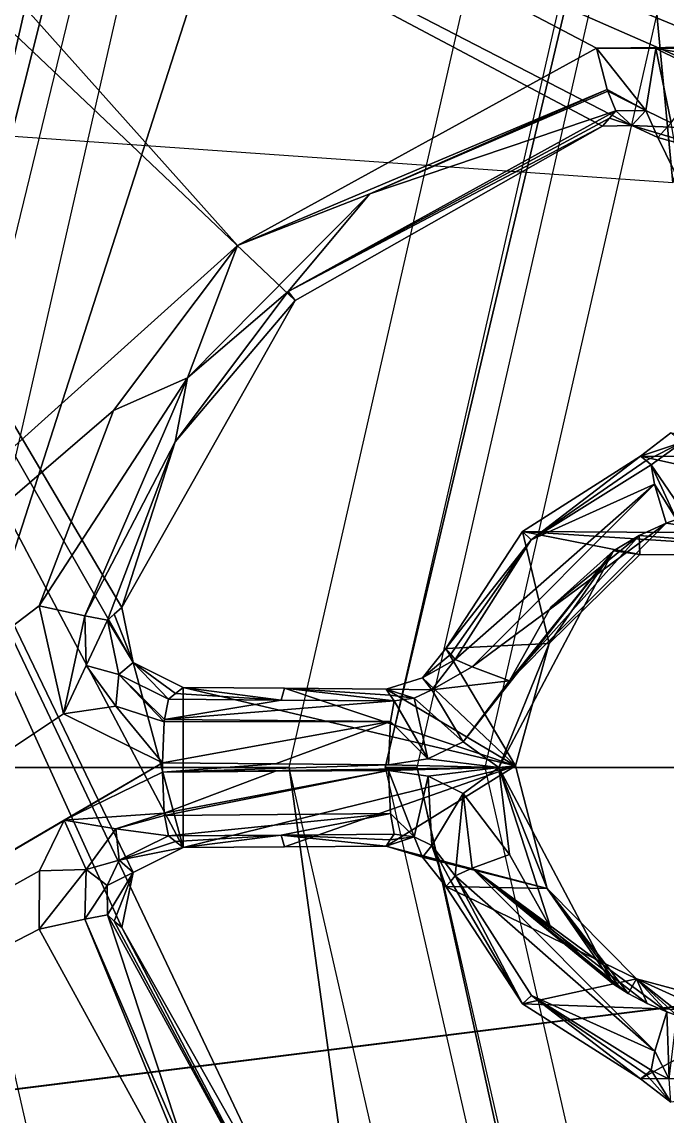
# Model space of a CAD drawing. Header units: millimetres. Extents: x -228 to 228, y -204 to 237.
# Drawn here: x -136.49 to -126.42, y -5.44 to 11.63 of the extents above; entities that cross this region are included whole.
import ezdxf

# ---------------------------------------------------------------- set-up
doc = ezdxf.new("R2010")
doc.units = ezdxf.units.MM
doc.header["$LTSCALE"] = 127.314815
for name, color, linetype in [('1230', 7, 'CONTINUOUS'), ('1397', 7, 'CONTINUOUS'), ('15', 7, 'CONTINUOUS'), ('1781', 7, 'CONTINUOUS'), ('1783', 7, 'CONTINUOUS'), ('1784', 7, 'CONTINUOUS'), ('1785', 7, 'CONTINUOUS'), ('1786', 7, 'CONTINUOUS'), ('1787', 7, 'CONTINUOUS'), ('1788', 7, 'CONTINUOUS'), ('1789', 7, 'CONTINUOUS'), ('1790', 7, 'CONTINUOUS'), ('1791', 7, 'CONTINUOUS'), ('1792', 7, 'CONTINUOUS'), ('1793', 7, 'CONTINUOUS'), ('1794', 7, 'CONTINUOUS'), ('1795', 7, 'CONTINUOUS'), ('18', 7, 'CONTINUOUS'), ('2162', 7, 'CONTINUOUS'), ('331', 7, 'CONTINUOUS'), ('360', 7, 'CONTINUOUS'), ('378', 7, 'CONTINUOUS'), ('383', 7, 'CONTINUOUS'), ('384', 7, 'CONTINUOUS'), ('386', 7, 'CONTINUOUS'), ('387', 7, 'CONTINUOUS'), ('388', 7, 'CONTINUOUS'), ('393', 7, 'CONTINUOUS'), ('394', 7, 'CONTINUOUS'), ('395', 7, 'CONTINUOUS'), ('438', 7, 'CONTINUOUS'), ('439', 7, 'CONTINUOUS'), ('447', 7, 'CONTINUOUS'), ('448', 7, 'CONTINUOUS'), ('45', 7, 'CONTINUOUS'), ('450', 7, 'CONTINUOUS'), ('451', 7, 'CONTINUOUS'), ('452', 7, 'CONTINUOUS'), ('468', 7, 'CONTINUOUS'), ('469', 7, 'CONTINUOUS'), ('470', 7, 'CONTINUOUS'), ('471', 7, 'CONTINUOUS'), ('472', 7, 'CONTINUOUS'), ('474', 7, 'CONTINUOUS'), ('475', 7, 'CONTINUOUS'), ('476', 7, 'CONTINUOUS'), ('477', 7, 'CONTINUOUS'), ('478', 7, 'CONTINUOUS'), ('479', 7, 'CONTINUOUS'), ('481', 7, 'CONTINUOUS'), ('482', 7, 'CONTINUOUS')]:
    doc.layers.add(name, color=color, linetype=linetype)

msp = doc.modelspace()

# ---------------------------------------------------------------- linework, layer by layer
at = {"layer": '1230', "color": 5, "linetype": 'Continuous'}
for points in [[(-159.452, -12.478, 1025.142), (-146.627, 19.996, 1026.722), (-120.549, 69.599, 1026.788), (-159.452, -12.478, 1025.142)], [(-159.452, -12.478, 1025.142), (-120.549, 69.599, 1026.788), (-158.696, -12.728, 1024.603), (-159.452, -12.478, 1025.142)], [(-120.549, 69.599, 1026.788), (-119.461, 68.971, 1026.509), (-158.696, -12.728, 1024.603), (-120.549, 69.599, 1026.788)], [(-119.461, 68.971, 1026.509), (-144.801, 19.216, 1025.732), (-158.696, -12.728, 1024.603), (-119.461, 68.971, 1026.509)]]:
    msp.add_3dface(points, dxfattribs=at)
at = {"layer": '1397', "color": 5, "linetype": 'Continuous'}
for points in [[(-168.078, -8.29, 1027.757), (-160.292, 12.33, 1028.608), (-129.505, 74.77, 1029.13), (-168.078, -8.29, 1027.757)], [(-168.078, -8.29, 1027.757), (-129.505, 74.77, 1029.13), (-167.777, -8.367, 1027.135), (-168.078, -8.29, 1027.757)], [(-129.505, 74.77, 1029.13), (-128.922, 74.433, 1028.874), (-167.777, -8.367, 1027.135), (-129.505, 74.77, 1029.13)], [(-128.922, 74.433, 1028.874), (-159.38, 11.995, 1027.713), (-167.777, -8.367, 1027.135), (-128.922, 74.433, 1028.874)]]:
    msp.add_3dface(points, dxfattribs=at)
at = {"layer": '15', "color": 5, "linetype": 'Continuous'}
for points in [[(-170.748, -9.285, 1031.221), (-96.5, 0, 1037.893), (-153.046, 34.485, 1032.773), (-170.748, -9.285, 1031.221)], [(-96.5, 0, 1037.893), (-93.212, 24.976, 1037.893), (-153.046, 34.485, 1032.773), (-96.5, 0, 1037.893)], [(-170.748, -9.285, 1031.221), (-93.212, -24.976, 1037.893), (-96.5, 0, 1037.893), (-170.748, -9.285, 1031.221)]]:
    msp.add_3dface(points, dxfattribs=at)
at = {"layer": '1781', "color": 2, "linetype": 'Continuous'}
for points in [[(-106.877, 92.524, 5), (-126.333, 9.123, 5), (-130.602, 54.097, 5), (-106.877, 92.524, 5)], [(-126.333, 9.123, 5), (-140.998, 10.149, 5), (-130.602, 54.097, 5), (-126.333, 9.123, 5)]]:
    msp.add_3dface(points, dxfattribs=at)
at = {"layer": '1783', "color": 2, "linetype": 'Continuous'}
for points in [[(-129.271, 0, 22), (-117.271, 0, 22), (-116.469, 56.089, 22), (-129.271, 0, 22)], [(-117.271, 0, 22), (-129.271, 0, 22), (-116.469, -56.089, 22), (-117.271, 0, 22)]]:
    msp.add_3dface(points, dxfattribs=at)
at = {"layer": '1784', "color": 2, "linetype": 'Continuous'}
for points in [[(-124.069, 59.746, 10), (-137.705, 0, 10), (-119.22, 57.411, 10), (-124.069, 59.746, 10)], [(-119.22, 57.411, 10), (-137.705, 0, 10), (-132.323, 0, 10), (-119.22, 57.411, 10)], [(-137.705, 0, 10), (-124.069, -59.746, 10), (-132.323, 0, 10), (-137.705, 0, 10)], [(-132.323, 0, 10), (-124.069, -59.746, 10), (-119.22, -57.411, 10), (-132.323, 0, 10)]]:
    msp.add_3dface(points, dxfattribs=at)
at = {"layer": '1785', "color": 2, "linetype": 'Continuous'}
for points in [[(-149.517, 0, 26), (-129.289, 62.262, 26), (-134.711, 64.871, 26), (-149.517, 0, 26)], [(-143.5, 0, 26), (-129.289, 62.262, 26), (-149.517, 0, 26), (-143.5, 0, 26)], [(-143.5, 0, 26), (-149.517, 0, 26), (-134.711, -64.871, 26), (-143.5, 0, 26)], [(-129.289, -62.262, 26), (-143.5, 0, 26), (-134.711, -64.871, 26), (-129.289, -62.262, 26)]]:
    msp.add_3dface(points, dxfattribs=at)
at = {"layer": '1786', "color": 2, "linetype": 'Continuous'}
msp.add_3dface([(-147.855, 0, 18.855), (-138.889, 66.886, 25.156), (-133.212, 64.152, 18.855), (-147.855, 0, 18.855)], dxfattribs=at)
at = {"layer": '1787', "color": 2, "linetype": 'Continuous'}
for points in [[(-138.889, -66.886, 25.156), (-154.156, 0, 25.156), (-133.212, -64.152, 18.855), (-138.889, -66.886, 25.156)], [(-154.156, 0, 25.156), (-147.855, 0, 18.855), (-133.212, -64.152, 18.855), (-154.156, 0, 25.156)]]:
    msp.add_3dface(points, dxfattribs=at)
at = {"layer": '1788', "color": 2, "linetype": 'Continuous'}
for points in [[(-147.478, 0, 14.121), (-147.709, 0, 18.527), (-133.081, 64.089, 18.527), (-147.478, 0, 14.121)], [(-147.478, 0, 14.121), (-133.081, 64.089, 18.527), (-132.873, 63.988, 14.121), (-147.478, 0, 14.121)]]:
    msp.add_3dface(points, dxfattribs=at)
at = {"layer": '1789', "color": 2, "linetype": 'Continuous'}
for points in [[(-147.709, 0, 18.527), (-147.478, 0, 14.121), (-132.873, -63.988, 14.121), (-147.709, 0, 18.527)], [(-133.081, -64.089, 18.527), (-147.709, 0, 18.527), (-132.873, -63.988, 14.121), (-133.081, -64.089, 18.527)]]:
    msp.add_3dface(points, dxfattribs=at)
at = {"layer": '1790', "color": 2, "linetype": 'Continuous'}
for points in [[(-143.5, 0, 26), (-129.289, -62.262, 26), (-141.304, 0, 23.804), (-143.5, 0, 26)], [(-129.289, -62.262, 26), (-127.311, -61.31, 23.804), (-141.304, 0, 23.804), (-129.289, -62.262, 26)]]:
    msp.add_3dface(points, dxfattribs=at)
at = {"layer": '1791', "color": 2, "linetype": 'Continuous'}
for points in [[(-129.289, 62.262, 26), (-143.5, 0, 26), (-127.311, 61.31, 23.804), (-129.289, 62.262, 26)], [(-143.5, 0, 26), (-141.304, 0, 23.804), (-127.311, 61.31, 23.804), (-143.5, 0, 26)]]:
    msp.add_3dface(points, dxfattribs=at)
at = {"layer": '1792', "color": 2, "linetype": 'Continuous'}
for points in [[(-127.037, 61.178, 18), (-141, 0, 18), (-125.374, 60.377, 11.112), (-127.037, 61.178, 18)], [(-141, 0, 18), (-139.154, 0, 11.112), (-125.374, 60.377, 11.112), (-141, 0, 18)]]:
    msp.add_3dface(points, dxfattribs=at)
at = {"layer": '1793', "color": 2, "linetype": 'Continuous'}
for points in [[(-141, 0, 18), (-127.037, -61.178, 18), (-139.154, 0, 11.112), (-141, 0, 18)], [(-139.154, 0, 11.112), (-127.037, -61.178, 18), (-125.374, -60.377, 11.112), (-139.154, 0, 11.112)]]:
    msp.add_3dface(points, dxfattribs=at)
at = {"layer": '1794', "color": 2, "linetype": 'Continuous'}
for points in [[(-117.87, 56.763, 11.421), (-130.826, 0, 11.421), (-117.42, 56.547, 20.945), (-117.87, 56.763, 11.421)], [(-130.826, 0, 11.421), (-130.326, 0, 20.945), (-117.42, 56.547, 20.945), (-130.826, 0, 11.421)]]:
    msp.add_3dface(points, dxfattribs=at)
at = {"layer": '1795', "color": 2, "linetype": 'Continuous'}
for points in [[(-130.826, 0, 11.421), (-117.87, -56.763, 11.421), (-130.326, 0, 20.945), (-130.826, 0, 11.421)], [(-130.326, 0, 20.945), (-117.87, -56.763, 11.421), (-117.42, -56.547, 20.945), (-130.326, 0, 20.945)]]:
    msp.add_3dface(points, dxfattribs=at)
at = {"layer": '18', "color": 5, "linetype": 'Continuous'}
for points in [[(-96.5, 0, 1035.889), (-170.52, -9.273, 1029.234), (-152.865, 34.39, 1030.783), (-96.5, 0, 1035.889)], [(-93.212, 24.976, 1035.889), (-96.5, 0, 1035.889), (-152.865, 34.39, 1030.783), (-93.212, 24.976, 1035.889)], [(-96.5, 0, 1035.889), (-93.212, -24.976, 1035.889), (-170.52, -9.273, 1029.234), (-96.5, 0, 1035.889)]]:
    msp.add_3dface(points, dxfattribs=at)
at = {"layer": '2162', "color": 5, "linetype": 'Continuous'}
for points in [[(-139.154, 0, 11.112), (-124.069, 59.746, 10), (-125.374, 60.377, 11.112), (-139.154, 0, 11.112)], [(-124.069, 59.746, 10), (-139.154, 0, 11.112), (-138.619, 0, 10.31), (-124.069, 59.746, 10)]]:
    msp.add_3dface(points, dxfattribs=at)
at = {"layer": '331', "color": 5, "linetype": 'Continuous'}
for points in [[(-159.38, 11.995, 1027.713), (-126.476, 73.021, 1028.903), (-167.169, -8.569, 1026.864), (-159.38, 11.995, 1027.713)], [(-167.169, -8.569, 1026.864), (-126.476, 73.021, 1028.903), (-163.823, -10.296, 1026.662), (-167.169, -8.569, 1026.864)], [(-126.476, 73.021, 1028.903), (-124.565, 71.918, 1028.934), (-163.823, -10.296, 1026.662), (-126.476, 73.021, 1028.903)], [(-163.823, -10.296, 1026.662), (-124.565, 71.918, 1028.934), (-161.642, -11.401, 1026.38), (-163.823, -10.296, 1026.662)], [(-124.565, 71.918, 1028.934), (-122.24, 70.575, 1028.707), (-161.642, -11.401, 1026.38), (-124.565, 71.918, 1028.934)], [(-161.642, -11.401, 1026.38), (-122.24, 70.575, 1028.707), (-160.305, -12.063, 1025.877), (-161.642, -11.401, 1026.38)], [(-122.24, 70.575, 1028.707), (-121.292, 70.028, 1027.748), (-160.305, -12.063, 1025.877), (-122.24, 70.575, 1028.707)], [(-160.305, -12.063, 1025.877), (-121.292, 70.028, 1027.748), (-146.627, 19.996, 1026.722), (-160.305, -12.063, 1025.877)]]:
    msp.add_3dface(points, dxfattribs=at)
at = {"layer": '360', "color": 5, "linetype": 'Continuous'}
for points in [[(-147.435, 18.692, 1030.461), (-159.266, -12.211, 1028.73), (-120.796, 69.742, 1031.257), (-147.435, 18.692, 1030.461)], [(-120.796, 69.742, 1031.257), (-159.266, -12.211, 1028.73), (-120.194, 69.394, 1030.83), (-120.796, 69.742, 1031.257)], [(-159.266, -12.211, 1028.73), (-158.102, -12.583, 1028.011), (-120.194, 69.394, 1030.83), (-159.266, -12.211, 1028.73)], [(-120.194, 69.394, 1030.83), (-158.102, -12.583, 1028.011), (-144.763, 20.147, 1029.44), (-120.194, 69.394, 1030.83)]]:
    msp.add_3dface(points, dxfattribs=at)
at = {"layer": '378', "color": 5, "linetype": 'Continuous'}
for points in [[(-143.28, 19.492, 1028.89), (-122.688, 11.269, 1030.814), (-97.559, 26.141, 1032.484), (-143.28, 19.492, 1028.89)], [(-156.732, -13.077, 1027.604), (-133.127, 8.141, 1029.938), (-143.28, 19.492, 1028.89), (-156.732, -13.077, 1027.604)], [(-133.127, 8.141, 1029.938), (-127.524, 11.223, 1030.409), (-143.28, 19.492, 1028.89), (-133.127, 8.141, 1029.938)], [(-127.524, 11.223, 1030.409), (-122.688, 11.269, 1030.814), (-143.28, 19.492, 1028.89), (-127.524, 11.223, 1030.409)], [(-127.524, 11.223, 1030.409), (-126.601, 11.217, 1030.487), (-122.688, 11.269, 1030.814), (-127.524, 11.223, 1030.409)], [(-122.688, 11.269, 1030.814), (-126.601, 11.217, 1030.487), (-124.351, 10.852, 1030.68), (-122.688, 11.269, 1030.814)], [(-126.601, 11.217, 1030.487), (-125.812, 10.826, 1030.557), (-124.351, 10.852, 1030.68), (-126.601, 11.217, 1030.487)], [(-135.065, 5.569, 1029.776), (-133.127, 8.141, 1029.938), (-156.732, -13.077, 1027.604), (-135.065, 5.569, 1029.776)], [(-136.223, 2.52, 1029.678), (-135.065, 5.569, 1029.776), (-156.732, -13.077, 1027.604), (-136.223, 2.52, 1029.678)], [(-129.053, 0, 1030.319), (-127.262, 3.379, 1030.469), (-129.609, 0.402, 1030.271), (-129.053, 0, 1030.319)], [(-129.609, 0.402, 1030.271), (-127.262, 3.379, 1030.469), (-128.882, 1.354, 1030.333), (-129.609, 0.402, 1030.271)], [(-128.882, 1.354, 1030.333), (-127.262, 3.379, 1030.469), (-128.24, 2.501, 1030.387), (-128.882, 1.354, 1030.333)], [(-135.846, 0.836, 1029.715), (-136.223, 2.52, 1029.678), (-156.732, -13.077, 1027.604), (-135.846, 0.836, 1029.715)], [(-134.298, 0.071, 1029.855), (-135.846, 0.836, 1029.715), (-156.732, -13.077, 1027.604), (-134.298, 0.071, 1029.855)], [(-130.157, 0.134, 1030.223), (-129.053, 0, 1030.319), (-129.609, 0.402, 1030.271), (-130.157, 0.134, 1030.223)], [(-135.833, -0.819, 1029.716), (-134.298, 0.071, 1029.855), (-156.732, -13.077, 1027.604), (-135.833, -0.819, 1029.716)], [(-134.298, -0.071, 1029.855), (-134.298, 0.071, 1029.855), (-135.833, -0.819, 1029.716), (-134.298, -0.071, 1029.855)], [(-132.534, 0.057, 1030.013), (-134.298, 0.071, 1029.855), (-134.298, -0.071, 1029.855), (-132.534, 0.057, 1030.013)], [(-130.77, 0.044, 1030.169), (-132.534, 0.057, 1030.013), (-134.298, -0.071, 1029.855), (-130.77, 0.044, 1030.169)], [(-129.053, 0, 1030.319), (-130.77, 0.044, 1030.169), (-134.298, -0.071, 1029.855), (-129.053, 0, 1030.319)], [(-130.77, 0.044, 1030.169), (-129.053, 0, 1030.319), (-130.157, 0.134, 1030.223), (-130.77, 0.044, 1030.169)], [(-134.298, -0.071, 1029.855), (-132.534, -0.057, 1030.013), (-129.053, 0, 1030.319), (-134.298, -0.071, 1029.855)], [(-130.77, -0.044, 1030.169), (-129.053, 0, 1030.319), (-132.534, -0.057, 1030.013), (-130.77, -0.044, 1030.169)], [(-130.155, -0.135, 1030.223), (-129.053, 0, 1030.319), (-130.77, -0.044, 1030.169), (-130.155, -0.135, 1030.223)], [(-129.606, -0.404, 1030.271), (-129.053, 0, 1030.319), (-130.155, -0.135, 1030.223), (-129.606, -0.404, 1030.271)], [(-128.882, -1.354, 1030.333), (-129.053, 0, 1030.319), (-129.606, -0.404, 1030.271), (-128.882, -1.354, 1030.333)], [(-127.262, -3.379, 1030.469), (-129.053, 0, 1030.319), (-128.237, -2.505, 1030.387), (-127.262, -3.379, 1030.469)], [(-128.237, -2.505, 1030.387), (-129.053, 0, 1030.319), (-128.882, -1.354, 1030.333), (-128.237, -2.505, 1030.387)], [(-136.218, -1.611, 1029.68), (-135.833, -0.819, 1029.716), (-156.732, -13.077, 1027.604), (-136.218, -1.611, 1029.68)], [(-136.223, -2.52, 1029.678), (-136.218, -1.611, 1029.68), (-156.732, -13.077, 1027.604), (-136.223, -2.52, 1029.678)], [(-133.154, -8.114, 1029.936), (-136.223, -2.52, 1029.678), (-156.732, -13.077, 1027.604), (-133.154, -8.114, 1029.936)]]:
    msp.add_3dface(points, dxfattribs=at)
at = {"layer": '383', "color": 5, "linetype": 'Continuous'}
for points in [[(-126.903, -3.295, 1027.489), (-127.034, -3.523, 1030.489), (-126.737, -3.681, 1030.513), (-126.903, -3.295, 1027.489)], [(-126.121, -3.917, 1030.565), (-125.184, -4.077, 1030.644), (-126.903, -3.295, 1027.489), (-126.121, -3.917, 1030.565)], [(-126.121, -3.917, 1030.565), (-126.903, -3.295, 1027.489), (-126.274, -3.869, 1030.552), (-126.121, -3.917, 1030.565)], [(-126.903, -3.295, 1027.489), (-125.184, -4.077, 1030.644), (-124.953, -3.819, 1027.653), (-126.903, -3.295, 1027.489)], [(-126.274, -3.869, 1030.552), (-126.903, -3.295, 1027.489), (-126.428, -3.813, 1030.539), (-126.274, -3.869, 1030.552)], [(-126.428, -3.813, 1030.539), (-126.903, -3.295, 1027.489), (-126.737, -3.681, 1030.513), (-126.428, -3.813, 1030.539)]]:
    msp.add_3dface(points, dxfattribs=at)
at = {"layer": '384', "color": 5, "linetype": 'Continuous'}
for points in [[(-126.862, 3.618, 1030.503), (-123.083, 3.32, 1027.81), (-126.437, 3.81, 1030.538), (-126.862, 3.618, 1030.503)], [(-126.437, 3.81, 1030.538), (-123.083, 3.32, 1027.81), (-126.278, 3.867, 1030.552), (-126.437, 3.81, 1030.538)], [(-127.262, 3.379, 1030.469), (-126.852, 3.325, 1027.494), (-126.862, 3.618, 1030.503), (-127.262, 3.379, 1030.469)], [(-126.852, 3.325, 1027.494), (-123.083, 3.32, 1027.81), (-126.862, 3.618, 1030.503), (-126.852, 3.325, 1027.494)], [(-129.053, 0, 1030.319), (-128.265, 1.936, 1027.375), (-127.262, 3.379, 1030.469), (-129.053, 0, 1030.319)], [(-128.265, 1.936, 1027.375), (-126.852, 3.325, 1027.494), (-127.262, 3.379, 1030.469), (-128.265, 1.936, 1027.375)], [(-128.791, 0.029, 1027.331), (-128.265, 1.936, 1027.375), (-129.053, 0, 1030.319), (-128.791, 0.029, 1027.331)], [(-128.294, -1.885, 1027.372), (-128.791, 0.029, 1027.331), (-129.053, 0, 1030.319), (-128.294, -1.885, 1027.372)], [(-127.262, -3.379, 1030.469), (-128.294, -1.885, 1027.372), (-129.053, 0, 1030.319), (-127.262, -3.379, 1030.469)], [(-126.903, -3.295, 1027.489), (-128.294, -1.885, 1027.372), (-127.034, -3.523, 1030.489), (-126.903, -3.295, 1027.489)], [(-127.034, -3.523, 1030.489), (-128.294, -1.885, 1027.372), (-127.149, -3.453, 1030.479), (-127.034, -3.523, 1030.489)], [(-127.149, -3.453, 1030.479), (-128.294, -1.885, 1027.372), (-127.262, -3.379, 1030.469), (-127.149, -3.453, 1030.479)]]:
    msp.add_3dface(points, dxfattribs=at)
at = {"layer": '386', "color": 5, "linetype": 'Continuous'}
for points in [[(-129.802, -1.77, 1028.367), (-128.681, -3.684, 1027.335), (-129.734, -1.687, 1029.424), (-129.802, -1.77, 1028.367)], [(-129.734, -1.687, 1029.424), (-128.681, -3.684, 1027.335), (-128.542, -3.555, 1029.505), (-129.734, -1.687, 1029.424)], [(-129.875, -1.858, 1027.235), (-128.681, -3.684, 1027.335), (-129.802, -1.77, 1028.367), (-129.875, -1.858, 1027.235)], [(-128.681, -3.684, 1027.335), (-126.838, -4.858, 1027.491), (-128.542, -3.555, 1029.505), (-128.681, -3.684, 1027.335)], [(-126.838, -4.858, 1027.491), (-126.752, -4.787, 1028.6), (-128.542, -3.555, 1029.505), (-126.838, -4.858, 1027.491)], [(-126.752, -4.787, 1028.6), (-126.671, -4.72, 1029.631), (-128.542, -3.555, 1029.505), (-126.752, -4.787, 1028.6)]]:
    msp.add_3dface(points, dxfattribs=at)
at = {"layer": '387', "color": 5, "linetype": 'Continuous'}
for points in [[(-134.208, -1.067, 1028.946), (-134.098, -1.155, 1027.943), (-132.445, -1.053, 1029.104), (-134.208, -1.067, 1028.946)], [(-133.979, -1.249, 1026.871), (-132.445, -1.053, 1029.104), (-134.098, -1.155, 1027.943), (-133.979, -1.249, 1026.871)], [(-133.979, -1.249, 1026.871), (-132.395, -1.236, 1027.013), (-132.445, -1.053, 1029.104), (-133.979, -1.249, 1026.871)], [(-130.745, -1.129, 1028.241), (-130.682, -1.04, 1029.26), (-132.445, -1.053, 1029.104), (-130.745, -1.129, 1028.241)], [(-132.395, -1.236, 1027.013), (-130.811, -1.224, 1027.154), (-132.445, -1.053, 1029.104), (-132.395, -1.236, 1027.013)], [(-130.811, -1.224, 1027.154), (-130.745, -1.129, 1028.241), (-132.445, -1.053, 1029.104), (-130.811, -1.224, 1027.154)]]:
    msp.add_3dface(points, dxfattribs=at)
at = {"layer": '388', "color": 5, "linetype": 'Continuous'}
for points in [[(-135.052, -2.394, 1027.808), (-135.16, -2.299, 1028.77), (-132.362, -7.402, 1029.027), (-135.052, -2.394, 1027.808)], [(-134.935, -2.495, 1026.783), (-135.052, -2.394, 1027.808), (-132.362, -7.402, 1029.027), (-134.935, -2.495, 1026.783)], [(-132.228, -7.286, 1027.011), (-134.935, -2.495, 1026.783), (-132.362, -7.402, 1029.027), (-132.228, -7.286, 1027.011)]]:
    msp.add_3dface(points, dxfattribs=at)
at = {"layer": '393', "color": 5, "linetype": 'Continuous'}
for points in [[(-127.326, 10.13, 1028.497), (-127.227, 10.242, 1029.499), (-132.337, 7.427, 1029.029), (-127.326, 10.13, 1028.497)], [(-127.433, 10.007, 1027.414), (-127.326, 10.13, 1028.497), (-132.337, 7.427, 1029.029), (-127.433, 10.007, 1027.414)], [(-132.228, 7.286, 1027.011), (-127.433, 10.007, 1027.414), (-132.337, 7.427, 1029.029), (-132.228, 7.286, 1027.011)], [(-134.104, 5.08, 1028.867), (-132.228, 7.286, 1027.011), (-132.337, 7.427, 1029.029), (-134.104, 5.08, 1028.867)], [(-134.935, 2.495, 1026.783), (-132.228, 7.286, 1027.011), (-134.104, 5.08, 1028.867), (-134.935, 2.495, 1026.783)], [(-135.16, 2.299, 1028.77), (-134.935, 2.495, 1026.783), (-134.104, 5.08, 1028.867), (-135.16, 2.299, 1028.77)], [(-135.052, 2.394, 1027.809), (-134.935, 2.495, 1026.783), (-135.16, 2.299, 1028.77), (-135.052, 2.394, 1027.809)]]:
    msp.add_3dface(points, dxfattribs=at)
at = {"layer": '394', "color": 5, "linetype": 'Continuous'}
for points in [[(-133.979, 1.249, 1026.871), (-134.098, 1.155, 1027.944), (-132.445, 1.053, 1029.104), (-133.979, 1.249, 1026.871)], [(-132.395, 1.236, 1027.013), (-133.979, 1.249, 1026.871), (-132.445, 1.053, 1029.104), (-132.395, 1.236, 1027.013)], [(-130.682, 1.04, 1029.26), (-132.395, 1.236, 1027.013), (-132.445, 1.053, 1029.104), (-130.682, 1.04, 1029.26)], [(-130.811, 1.224, 1027.154), (-132.395, 1.236, 1027.013), (-130.744, 1.129, 1028.245), (-130.811, 1.224, 1027.154)], [(-130.744, 1.129, 1028.245), (-132.395, 1.236, 1027.013), (-130.682, 1.04, 1029.26), (-130.744, 1.129, 1028.245)], [(-134.098, 1.155, 1027.944), (-134.208, 1.067, 1028.946), (-132.445, 1.053, 1029.104), (-134.098, 1.155, 1027.944)]]:
    msp.add_3dface(points, dxfattribs=at)
at = {"layer": '395', "color": 5, "linetype": 'Continuous'}
for points in [[(-126.838, 4.858, 1027.491), (-128.681, 3.684, 1027.335), (-128.547, 3.55, 1029.504), (-126.838, 4.858, 1027.491)], [(-126.752, 4.788, 1028.595), (-126.838, 4.858, 1027.491), (-128.547, 3.55, 1029.504), (-126.752, 4.788, 1028.595)], [(-126.671, 4.72, 1029.631), (-126.752, 4.788, 1028.595), (-128.547, 3.55, 1029.504), (-126.671, 4.72, 1029.631)], [(-128.681, 3.684, 1027.335), (-129.875, 1.858, 1027.235), (-128.547, 3.55, 1029.504), (-128.681, 3.684, 1027.335)], [(-129.875, 1.858, 1027.235), (-129.802, 1.769, 1028.37), (-128.547, 3.55, 1029.504), (-129.875, 1.858, 1027.235)], [(-129.802, 1.769, 1028.37), (-129.734, 1.687, 1029.424), (-128.547, 3.55, 1029.504), (-129.802, 1.769, 1028.37)]]:
    msp.add_3dface(points, dxfattribs=at)
at = {"layer": '438', "color": 5, "linetype": 'Continuous'}
for points in [[(-126.975, 10.016, 1027.453), (-127.227, 10.242, 1029.499), (-127.326, 10.13, 1028.497), (-126.975, 10.016, 1027.453)], [(-127.227, 10.242, 1029.499), (-126.975, 10.016, 1027.453), (-126.759, 10.247, 1029.616), (-127.227, 10.242, 1029.499)], [(-126.975, 10.016, 1027.453), (-126.57, 9.828, 1027.489), (-126.759, 10.247, 1029.616), (-126.975, 10.016, 1027.453)], [(-126.759, 10.247, 1029.616), (-126.57, 9.828, 1027.489), (-126.36, 10.057, 1029.698), (-126.759, 10.247, 1029.616)], [(-127.433, 10.007, 1027.414), (-126.975, 10.016, 1027.453), (-127.326, 10.13, 1028.497), (-127.433, 10.007, 1027.414)], [(-126.57, 9.828, 1027.489), (-126.192, 9.052, 1027.526), (-126.36, 10.057, 1029.698), (-126.57, 9.828, 1027.489)]]:
    msp.add_3dface(points, dxfattribs=at)
at = {"layer": '439', "color": 5, "linetype": 'Continuous'}
for points in [[(-126.367, 5.222, 1027.529), (-126.838, 4.858, 1027.491), (-126.184, 5.074, 1029.729), (-126.367, 5.222, 1027.529)], [(-126.838, 4.858, 1027.491), (-126.752, 4.788, 1028.595), (-126.184, 5.074, 1029.729), (-126.838, 4.858, 1027.491)], [(-126.752, 4.788, 1028.595), (-126.671, 4.72, 1029.631), (-126.184, 5.074, 1029.729), (-126.752, 4.788, 1028.595)]]:
    msp.add_3dface(points, dxfattribs=at)
at = {"layer": '447', "color": 5, "linetype": 'Continuous'}
for points in [[(-126.367, -5.222, 1027.529), (-126.671, -4.72, 1029.631), (-126.752, -4.787, 1028.6), (-126.367, -5.222, 1027.529)], [(-126.671, -4.72, 1029.631), (-126.367, -5.222, 1027.529), (-126.394, -4.863, 1029.691), (-126.671, -4.72, 1029.631)], [(-126.838, -4.858, 1027.491), (-126.367, -5.222, 1027.529), (-126.752, -4.787, 1028.6), (-126.838, -4.858, 1027.491)]]:
    msp.add_3dface(points, dxfattribs=at)
at = {"layer": '448', "color": 5, "linetype": 'Continuous'}
for points in [[(-130.811, -1.224, 1027.154), (-130.24, -1.397, 1027.204), (-130.373, -1.082, 1029.329), (-130.811, -1.224, 1027.154)], [(-130.745, -1.129, 1028.241), (-130.811, -1.224, 1027.154), (-130.373, -1.082, 1029.329), (-130.745, -1.129, 1028.241)], [(-130.682, -1.04, 1029.26), (-130.745, -1.129, 1028.241), (-130.373, -1.082, 1029.329), (-130.682, -1.04, 1029.26)], [(-130.373, -1.082, 1029.329), (-130.24, -1.397, 1027.204), (-130.097, -1.214, 1029.381), (-130.373, -1.082, 1029.329)], [(-130.24, -1.397, 1027.204), (-129.875, -1.858, 1027.235), (-130.097, -1.214, 1029.381), (-130.24, -1.397, 1027.204)], [(-129.875, -1.858, 1027.235), (-129.802, -1.77, 1028.367), (-130.097, -1.214, 1029.381), (-129.875, -1.858, 1027.235)], [(-129.802, -1.77, 1028.367), (-129.734, -1.687, 1029.424), (-130.097, -1.214, 1029.381), (-129.802, -1.77, 1028.367)]]:
    msp.add_3dface(points, dxfattribs=at)
at = {"layer": '45', "color": 5, "linetype": 'Continuous'}
for points in [[(-122.607, 10.053, 1027.819), (-144.801, 19.216, 1025.732), (-94.747, 25.387, 1029.672), (-122.607, 10.053, 1027.819)], [(-144.801, 19.216, 1025.732), (-132.228, -7.286, 1027.011), (-157.798, -13.048, 1024.474), (-144.801, 19.216, 1025.732)], [(-134.935, 2.495, 1026.783), (-134.756, 1.636, 1026.801), (-144.801, 19.216, 1025.732), (-134.935, 2.495, 1026.783)], [(-134.756, 1.636, 1026.801), (-133.979, -1.249, 1026.871), (-144.801, 19.216, 1025.732), (-134.756, 1.636, 1026.801)], [(-132.228, 7.286, 1027.011), (-134.935, 2.495, 1026.783), (-144.801, 19.216, 1025.732), (-132.228, 7.286, 1027.011)], [(-127.433, 10.007, 1027.414), (-132.228, 7.286, 1027.011), (-144.801, 19.216, 1025.732), (-127.433, 10.007, 1027.414)], [(-126.975, 10.016, 1027.453), (-127.433, 10.007, 1027.414), (-144.801, 19.216, 1025.732), (-126.975, 10.016, 1027.453)], [(-123.448, 9.862, 1027.751), (-126.975, 10.016, 1027.453), (-144.801, 19.216, 1025.732), (-123.448, 9.862, 1027.751)], [(-134.756, -1.636, 1026.801), (-134.935, -2.495, 1026.783), (-144.801, 19.216, 1025.732), (-134.756, -1.636, 1026.801)], [(-134.935, -2.495, 1026.783), (-132.228, -7.286, 1027.011), (-144.801, 19.216, 1025.732), (-134.935, -2.495, 1026.783)], [(-133.979, -1.249, 1026.871), (-134.756, -1.636, 1026.801), (-144.801, 19.216, 1025.732), (-133.979, -1.249, 1026.871)], [(-122.607, 10.053, 1027.819), (-123.448, 9.862, 1027.751), (-144.801, 19.216, 1025.732), (-122.607, 10.053, 1027.819)], [(-126.57, 9.828, 1027.489), (-126.975, 10.016, 1027.453), (-123.826, 9.074, 1027.725), (-126.57, 9.828, 1027.489)], [(-123.826, 9.074, 1027.725), (-126.975, 10.016, 1027.453), (-123.448, 9.862, 1027.751), (-123.826, 9.074, 1027.725)], [(-126.192, 9.052, 1027.526), (-126.57, 9.828, 1027.489), (-123.826, 9.074, 1027.725), (-126.192, 9.052, 1027.526)], [(-126.838, 4.858, 1027.491), (-126.367, 5.222, 1027.529), (-123.186, 4.839, 1027.798), (-126.838, 4.858, 1027.491)], [(-128.681, 3.684, 1027.335), (-126.838, 4.858, 1027.491), (-121.344, 3.633, 1027.953), (-128.681, 3.684, 1027.335)], [(-121.344, 3.633, 1027.953), (-126.838, 4.858, 1027.491), (-123.186, 4.839, 1027.798), (-121.344, 3.633, 1027.953)], [(-128.681, 3.684, 1027.335), (-128.265, 1.936, 1027.375), (-129.875, 1.858, 1027.235), (-128.681, 3.684, 1027.335)], [(-126.852, 3.325, 1027.494), (-128.265, 1.936, 1027.375), (-128.681, 3.684, 1027.335), (-126.852, 3.325, 1027.494)], [(-123.083, 3.32, 1027.81), (-126.852, 3.325, 1027.494), (-128.681, 3.684, 1027.335), (-123.083, 3.32, 1027.81)], [(-123.083, 3.32, 1027.81), (-128.681, 3.684, 1027.335), (-121.344, 3.633, 1027.953), (-123.083, 3.32, 1027.81)], [(-128.265, 1.936, 1027.375), (-128.791, 0.029, 1027.331), (-129.875, 1.858, 1027.235), (-128.265, 1.936, 1027.375)], [(-129.875, 1.858, 1027.235), (-128.791, 0.029, 1027.331), (-130.24, 1.397, 1027.204), (-129.875, 1.858, 1027.235)], [(-134.756, 1.636, 1026.801), (-133.979, 1.249, 1026.871), (-133.979, -1.249, 1026.871), (-134.756, 1.636, 1026.801)], [(-128.791, 0.029, 1027.331), (-130.811, 1.224, 1027.154), (-130.24, 1.397, 1027.204), (-128.791, 0.029, 1027.331)], [(-132.395, 1.236, 1027.013), (-128.791, 0.029, 1027.331), (-133.979, 1.249, 1026.871), (-132.395, 1.236, 1027.013)], [(-133.979, 1.249, 1026.871), (-128.791, 0.029, 1027.331), (-133.979, -1.249, 1026.871), (-133.979, 1.249, 1026.871)], [(-130.811, 1.224, 1027.154), (-128.791, 0.029, 1027.331), (-132.395, 1.236, 1027.013), (-130.811, 1.224, 1027.154)], [(-133.979, -1.249, 1026.871), (-128.791, 0.029, 1027.331), (-132.395, -1.236, 1027.013), (-133.979, -1.249, 1026.871)], [(-132.395, -1.236, 1027.013), (-128.791, 0.029, 1027.331), (-130.811, -1.224, 1027.154), (-132.395, -1.236, 1027.013)], [(-128.791, 0.029, 1027.331), (-128.294, -1.885, 1027.372), (-130.811, -1.224, 1027.154), (-128.791, 0.029, 1027.331)], [(-130.811, -1.224, 1027.154), (-128.294, -1.885, 1027.372), (-130.24, -1.397, 1027.204), (-130.811, -1.224, 1027.154)], [(-130.24, -1.397, 1027.204), (-128.294, -1.885, 1027.372), (-129.875, -1.858, 1027.235), (-130.24, -1.397, 1027.204)], [(-128.294, -1.885, 1027.372), (-126.903, -3.295, 1027.489), (-129.875, -1.858, 1027.235), (-128.294, -1.885, 1027.372)], [(-129.875, -1.858, 1027.235), (-126.903, -3.295, 1027.489), (-128.681, -3.684, 1027.335), (-129.875, -1.858, 1027.235)], [(-126.903, -3.295, 1027.489), (-124.953, -3.819, 1027.653), (-128.681, -3.684, 1027.335), (-126.903, -3.295, 1027.489)], [(-128.681, -3.684, 1027.335), (-124.953, -3.819, 1027.653), (-126.838, -4.858, 1027.491), (-128.681, -3.684, 1027.335)], [(-126.838, -4.858, 1027.491), (-124.953, -3.819, 1027.653), (-123.186, -4.839, 1027.798), (-126.838, -4.858, 1027.491)], [(-126.367, -5.222, 1027.529), (-126.838, -4.858, 1027.491), (-123.186, -4.839, 1027.798), (-126.367, -5.222, 1027.529)]]:
    msp.add_3dface(points, dxfattribs=at)
at = {"layer": '450', "color": 5, "linetype": 'Continuous'}
for points in [[(-134.098, -1.155, 1027.943), (-134.208, -1.067, 1028.946), (-134.973, -1.443, 1028.859), (-134.098, -1.155, 1027.943)], [(-133.979, -1.249, 1026.871), (-134.098, -1.155, 1027.943), (-134.973, -1.443, 1028.859), (-133.979, -1.249, 1026.871)], [(-134.756, -1.636, 1026.801), (-133.979, -1.249, 1026.871), (-134.973, -1.443, 1028.859), (-134.756, -1.636, 1026.801)], [(-135.162, -1.841, 1028.81), (-134.756, -1.636, 1026.801), (-134.973, -1.443, 1028.859), (-135.162, -1.841, 1028.81)], [(-135.16, -2.299, 1028.77), (-134.756, -1.636, 1026.801), (-135.162, -1.841, 1028.81), (-135.16, -2.299, 1028.77)], [(-134.756, -1.636, 1026.801), (-135.16, -2.299, 1028.77), (-135.052, -2.394, 1027.808), (-134.756, -1.636, 1026.801)], [(-134.935, -2.495, 1026.783), (-134.756, -1.636, 1026.801), (-135.052, -2.394, 1027.808), (-134.935, -2.495, 1026.783)]]:
    msp.add_3dface(points, dxfattribs=at)
at = {"layer": '451', "color": 5, "linetype": 'Continuous'}
for points in [[(-134.756, 1.636, 1026.801), (-135.052, 2.394, 1027.809), (-135.16, 2.299, 1028.77), (-134.756, 1.636, 1026.801)], [(-134.756, 1.636, 1026.801), (-134.935, 2.495, 1026.783), (-135.052, 2.394, 1027.809), (-134.756, 1.636, 1026.801)], [(-134.756, 1.636, 1026.801), (-135.16, 2.299, 1028.77), (-134.98, 1.451, 1028.857), (-134.756, 1.636, 1026.801)], [(-134.208, 1.067, 1028.946), (-134.756, 1.636, 1026.801), (-134.98, 1.451, 1028.857), (-134.208, 1.067, 1028.946)], [(-133.979, 1.249, 1026.871), (-134.756, 1.636, 1026.801), (-134.098, 1.155, 1027.944), (-133.979, 1.249, 1026.871)], [(-134.756, 1.636, 1026.801), (-134.208, 1.067, 1028.946), (-134.098, 1.155, 1027.944), (-134.756, 1.636, 1026.801)]]:
    msp.add_3dface(points, dxfattribs=at)
at = {"layer": '452', "color": 5, "linetype": 'Continuous'}
for points in [[(-129.875, 1.858, 1027.235), (-130.24, 1.397, 1027.204), (-129.802, 1.769, 1028.37), (-129.875, 1.858, 1027.235)], [(-130.24, 1.397, 1027.204), (-129.734, 1.687, 1029.424), (-129.802, 1.769, 1028.37), (-130.24, 1.397, 1027.204)], [(-129.734, 1.687, 1029.424), (-130.24, 1.397, 1027.204), (-130.098, 1.213, 1029.381), (-129.734, 1.687, 1029.424)], [(-130.24, 1.397, 1027.204), (-130.811, 1.224, 1027.154), (-130.098, 1.213, 1029.381), (-130.24, 1.397, 1027.204)], [(-130.811, 1.224, 1027.154), (-130.744, 1.129, 1028.245), (-130.374, 1.081, 1029.328), (-130.811, 1.224, 1027.154)], [(-130.098, 1.213, 1029.381), (-130.811, 1.224, 1027.154), (-130.374, 1.081, 1029.328), (-130.098, 1.213, 1029.381)], [(-130.744, 1.129, 1028.245), (-130.682, 1.04, 1029.26), (-130.374, 1.081, 1029.328), (-130.744, 1.129, 1028.245)]]:
    msp.add_3dface(points, dxfattribs=at)
at = {"layer": '468', "color": 5, "linetype": 'Continuous'}
for points in [[(-136.223, -2.52, 1029.678), (-133.154, -8.114, 1029.936), (-135.509, -2.364, 1029.449), (-136.223, -2.52, 1029.678)], [(-133.909, -6.077, 1029.592), (-135.16, -2.299, 1028.77), (-135.509, -2.364, 1029.449), (-133.909, -6.077, 1029.592)], [(-133.154, -8.114, 1029.936), (-133.909, -6.077, 1029.592), (-135.509, -2.364, 1029.449), (-133.154, -8.114, 1029.936)], [(-132.362, -7.402, 1029.027), (-135.16, -2.299, 1028.77), (-133.909, -6.077, 1029.592), (-132.362, -7.402, 1029.027)]]:
    msp.add_3dface(points, dxfattribs=at)
at = {"layer": '469', "color": 5, "linetype": 'Continuous'}
for points in [[(-134.298, -0.071, 1029.855), (-135.833, -0.819, 1029.716), (-134.272, -0.713, 1029.623), (-134.298, -0.071, 1029.855)], [(-135.833, -0.819, 1029.716), (-136.218, -1.611, 1029.68), (-135.49, -1.592, 1029.487), (-135.833, -0.819, 1029.716)], [(-135.833, -0.819, 1029.716), (-135.026, -0.957, 1029.552), (-134.272, -0.713, 1029.623), (-135.833, -0.819, 1029.716)], [(-135.833, -0.819, 1029.716), (-135.49, -1.592, 1029.487), (-135.026, -0.957, 1029.552), (-135.833, -0.819, 1029.716)], [(-134.272, -0.713, 1029.623), (-135.026, -0.957, 1029.552), (-134.269, -0.747, 1029.594), (-134.272, -0.713, 1029.623)], [(-135.026, -0.957, 1029.552), (-134.208, -1.067, 1028.946), (-134.269, -0.747, 1029.594), (-135.026, -0.957, 1029.552)], [(-135.49, -1.592, 1029.487), (-134.973, -1.443, 1028.859), (-135.026, -0.957, 1029.552), (-135.49, -1.592, 1029.487)], [(-134.973, -1.443, 1028.859), (-134.208, -1.067, 1028.946), (-135.026, -0.957, 1029.552), (-134.973, -1.443, 1028.859)], [(-135.162, -1.841, 1028.81), (-134.973, -1.443, 1028.859), (-135.49, -1.592, 1029.487), (-135.162, -1.841, 1028.81)], [(-136.218, -1.611, 1029.68), (-136.223, -2.52, 1029.678), (-135.49, -1.592, 1029.487), (-136.218, -1.611, 1029.68)], [(-136.223, -2.52, 1029.678), (-135.509, -2.364, 1029.449), (-135.49, -1.592, 1029.487), (-136.223, -2.52, 1029.678)], [(-135.509, -2.364, 1029.449), (-135.162, -1.841, 1028.81), (-135.49, -1.592, 1029.487), (-135.509, -2.364, 1029.449)], [(-135.16, -2.299, 1028.77), (-135.162, -1.841, 1028.81), (-135.509, -2.364, 1029.449), (-135.16, -2.299, 1028.77)]]:
    msp.add_3dface(points, dxfattribs=at)
at = {"layer": '470', "color": 5, "linetype": 'Continuous'}
for points in [[(-132.534, -0.057, 1030.013), (-134.298, -0.071, 1029.855), (-134.272, -0.713, 1029.623), (-132.534, -0.057, 1030.013)], [(-130.77, -0.044, 1030.169), (-132.534, -0.057, 1030.013), (-134.272, -0.713, 1029.623), (-130.77, -0.044, 1030.169)], [(-130.77, -0.044, 1030.169), (-134.272, -0.713, 1029.623), (-134.269, -0.747, 1029.594), (-130.77, -0.044, 1030.169)], [(-130.77, -0.044, 1030.169), (-134.269, -0.747, 1029.594), (-130.742, -0.719, 1029.908), (-130.77, -0.044, 1030.169)], [(-134.269, -0.747, 1029.594), (-134.208, -1.067, 1028.946), (-130.742, -0.719, 1029.908), (-134.269, -0.747, 1029.594)], [(-134.208, -1.067, 1028.946), (-132.445, -1.053, 1029.104), (-130.742, -0.719, 1029.908), (-134.208, -1.067, 1028.946)], [(-132.445, -1.053, 1029.104), (-130.682, -1.04, 1029.26), (-130.742, -0.719, 1029.908), (-132.445, -1.053, 1029.104)]]:
    msp.add_3dface(points, dxfattribs=at)
at = {"layer": '471', "color": 5, "linetype": 'Continuous'}
for points in [[(-130.155, -0.135, 1030.223), (-130.77, -0.044, 1030.169), (-130.373, -1.082, 1029.329), (-130.155, -0.135, 1030.223)], [(-130.373, -1.082, 1029.329), (-130.77, -0.044, 1030.169), (-130.742, -0.719, 1029.908), (-130.373, -1.082, 1029.329)], [(-130.155, -0.135, 1030.223), (-130.373, -1.082, 1029.329), (-130.097, -1.214, 1029.381), (-130.155, -0.135, 1030.223)], [(-129.606, -0.404, 1030.271), (-130.155, -0.135, 1030.223), (-130.097, -1.214, 1029.381), (-129.606, -0.404, 1030.271)], [(-129.734, -1.687, 1029.424), (-129.606, -0.404, 1030.271), (-130.097, -1.214, 1029.381), (-129.734, -1.687, 1029.424)], [(-129.606, -0.404, 1030.271), (-129.734, -1.687, 1029.424), (-129.466, -1.572, 1030.046), (-129.606, -0.404, 1030.271)], [(-128.882, -1.354, 1030.333), (-129.606, -0.404, 1030.271), (-129.466, -1.572, 1030.046), (-128.882, -1.354, 1030.333)], [(-130.682, -1.04, 1029.26), (-130.373, -1.082, 1029.329), (-130.742, -0.719, 1029.908), (-130.682, -1.04, 1029.26)]]:
    msp.add_3dface(points, dxfattribs=at)
at = {"layer": '472', "color": 5, "linetype": 'Continuous'}
for points in [[(-128.237, -2.505, 1030.387), (-128.882, -1.354, 1030.333), (-129.466, -1.572, 1030.046), (-128.237, -2.505, 1030.387)], [(-129.466, -1.572, 1030.046), (-129.734, -1.687, 1029.424), (-126.618, -4.422, 1030.258), (-129.466, -1.572, 1030.046)], [(-129.734, -1.687, 1029.424), (-128.542, -3.555, 1029.505), (-126.618, -4.422, 1030.258), (-129.734, -1.687, 1029.424)], [(-126.737, -3.681, 1030.513), (-127.034, -3.523, 1030.489), (-129.466, -1.572, 1030.046), (-126.737, -3.681, 1030.513)], [(-126.428, -3.813, 1030.539), (-126.737, -3.681, 1030.513), (-129.466, -1.572, 1030.046), (-126.428, -3.813, 1030.539)], [(-126.428, -3.813, 1030.539), (-129.466, -1.572, 1030.046), (-126.618, -4.422, 1030.258), (-126.428, -3.813, 1030.539)], [(-127.149, -3.453, 1030.479), (-127.262, -3.379, 1030.469), (-129.466, -1.572, 1030.046), (-127.149, -3.453, 1030.479)], [(-127.034, -3.523, 1030.489), (-127.149, -3.453, 1030.479), (-129.466, -1.572, 1030.046), (-127.034, -3.523, 1030.489)], [(-127.262, -3.379, 1030.469), (-128.237, -2.505, 1030.387), (-129.466, -1.572, 1030.046), (-127.262, -3.379, 1030.469)], [(-128.542, -3.555, 1029.505), (-126.671, -4.72, 1029.631), (-126.618, -4.422, 1030.258), (-128.542, -3.555, 1029.505)]]:
    msp.add_3dface(points, dxfattribs=at)
at = {"layer": '474', "color": 5, "linetype": 'Continuous'}
for points in [[(-126.394, -4.863, 1029.691), (-126.428, -3.813, 1030.539), (-126.618, -4.422, 1030.258), (-126.394, -4.863, 1029.691)], [(-126.274, -3.869, 1030.552), (-126.428, -3.813, 1030.539), (-126.394, -4.863, 1029.691), (-126.274, -3.869, 1030.552)], [(-126.671, -4.72, 1029.631), (-126.394, -4.863, 1029.691), (-126.618, -4.422, 1030.258), (-126.671, -4.72, 1029.631)]]:
    msp.add_3dface(points, dxfattribs=at)
at = {"layer": '475', "color": 5, "linetype": 'Continuous'}
for points in [[(-129.734, 1.687, 1029.424), (-130.098, 1.213, 1029.381), (-129.466, 1.572, 1030.046), (-129.734, 1.687, 1029.424)], [(-130.098, 1.213, 1029.381), (-128.882, 1.354, 1030.333), (-129.466, 1.572, 1030.046), (-130.098, 1.213, 1029.381)], [(-129.609, 0.402, 1030.271), (-130.098, 1.213, 1029.381), (-130.374, 1.081, 1029.328), (-129.609, 0.402, 1030.271)], [(-129.609, 0.402, 1030.271), (-128.882, 1.354, 1030.333), (-130.098, 1.213, 1029.381), (-129.609, 0.402, 1030.271)], [(-130.157, 0.134, 1030.223), (-130.682, 1.04, 1029.26), (-130.742, 0.719, 1029.908), (-130.157, 0.134, 1030.223)], [(-130.682, 1.04, 1029.26), (-130.157, 0.134, 1030.223), (-130.374, 1.081, 1029.328), (-130.682, 1.04, 1029.26)], [(-130.157, 0.134, 1030.223), (-129.609, 0.402, 1030.271), (-130.374, 1.081, 1029.328), (-130.157, 0.134, 1030.223)], [(-130.77, 0.044, 1030.169), (-130.157, 0.134, 1030.223), (-130.742, 0.719, 1029.908), (-130.77, 0.044, 1030.169)]]:
    msp.add_3dface(points, dxfattribs=at)
at = {"layer": '476', "color": 5, "linetype": 'Continuous'}
for points in [[(-132.445, 1.053, 1029.104), (-134.208, 1.067, 1028.946), (-134.269, 0.747, 1029.594), (-132.445, 1.053, 1029.104)], [(-130.682, 1.04, 1029.26), (-132.445, 1.053, 1029.104), (-134.269, 0.747, 1029.594), (-130.682, 1.04, 1029.26)], [(-130.742, 0.719, 1029.908), (-130.682, 1.04, 1029.26), (-134.269, 0.747, 1029.594), (-130.742, 0.719, 1029.908)], [(-134.298, 0.071, 1029.855), (-132.534, 0.057, 1030.013), (-130.742, 0.719, 1029.908), (-134.298, 0.071, 1029.855)], [(-134.298, 0.071, 1029.855), (-130.742, 0.719, 1029.908), (-134.272, 0.713, 1029.623), (-134.298, 0.071, 1029.855)], [(-134.272, 0.713, 1029.623), (-130.742, 0.719, 1029.908), (-134.269, 0.747, 1029.594), (-134.272, 0.713, 1029.623)], [(-132.534, 0.057, 1030.013), (-130.77, 0.044, 1030.169), (-130.742, 0.719, 1029.908), (-132.534, 0.057, 1030.013)]]:
    msp.add_3dface(points, dxfattribs=at)
at = {"layer": '477', "color": 5, "linetype": 'Continuous'}
for points in [[(-136.223, 2.52, 1029.678), (-135.846, 0.836, 1029.715), (-135.509, 2.364, 1029.449), (-136.223, 2.52, 1029.678)], [(-135.846, 0.836, 1029.715), (-135.49, 1.592, 1029.487), (-135.509, 2.364, 1029.449), (-135.846, 0.836, 1029.715)], [(-135.49, 1.592, 1029.487), (-135.16, 2.299, 1028.77), (-135.509, 2.364, 1029.449), (-135.49, 1.592, 1029.487)], [(-134.98, 1.451, 1028.857), (-135.16, 2.299, 1028.77), (-135.49, 1.592, 1029.487), (-134.98, 1.451, 1028.857)], [(-135.846, 0.836, 1029.715), (-135.026, 0.957, 1029.552), (-135.49, 1.592, 1029.487), (-135.846, 0.836, 1029.715)], [(-135.026, 0.957, 1029.552), (-134.98, 1.451, 1028.857), (-135.49, 1.592, 1029.487), (-135.026, 0.957, 1029.552)], [(-134.272, 0.713, 1029.623), (-134.98, 1.451, 1028.857), (-135.026, 0.957, 1029.552), (-134.272, 0.713, 1029.623)], [(-134.208, 1.067, 1028.946), (-134.98, 1.451, 1028.857), (-134.269, 0.747, 1029.594), (-134.208, 1.067, 1028.946)], [(-134.98, 1.451, 1028.857), (-134.272, 0.713, 1029.623), (-134.269, 0.747, 1029.594), (-134.98, 1.451, 1028.857)], [(-135.846, 0.836, 1029.715), (-134.298, 0.071, 1029.855), (-135.026, 0.957, 1029.552), (-135.846, 0.836, 1029.715)], [(-134.298, 0.071, 1029.855), (-134.272, 0.713, 1029.623), (-135.026, 0.957, 1029.552), (-134.298, 0.071, 1029.855)]]:
    msp.add_3dface(points, dxfattribs=at)
at = {"layer": '478', "color": 5, "linetype": 'Continuous'}
for points in [[(-127.524, 11.223, 1030.409), (-133.127, 8.141, 1029.938), (-127.359, 10.575, 1030.177), (-127.524, 11.223, 1030.409)], [(-133.127, 8.141, 1029.938), (-131.061, 8.947, 1029.847), (-127.359, 10.575, 1030.177), (-133.127, 8.141, 1029.938)], [(-127.359, 10.575, 1030.177), (-131.061, 8.947, 1029.847), (-127.352, 10.552, 1030.156), (-127.359, 10.575, 1030.177)], [(-131.061, 8.947, 1029.847), (-127.227, 10.242, 1029.499), (-127.352, 10.552, 1030.156), (-131.061, 8.947, 1029.847)], [(-132.337, 7.427, 1029.029), (-127.227, 10.242, 1029.499), (-131.061, 8.947, 1029.847), (-132.337, 7.427, 1029.029)], [(-133.909, 6.077, 1029.592), (-132.337, 7.427, 1029.029), (-131.061, 8.947, 1029.847), (-133.909, 6.077, 1029.592)], [(-133.127, 8.141, 1029.938), (-133.909, 6.077, 1029.592), (-131.061, 8.947, 1029.847), (-133.127, 8.141, 1029.938)], [(-133.127, 8.141, 1029.938), (-135.065, 5.569, 1029.776), (-133.909, 6.077, 1029.592), (-133.127, 8.141, 1029.938)], [(-134.104, 5.08, 1028.867), (-132.337, 7.427, 1029.029), (-133.909, 6.077, 1029.592), (-134.104, 5.08, 1028.867)], [(-135.065, 5.569, 1029.776), (-136.223, 2.52, 1029.678), (-133.909, 6.077, 1029.592), (-135.065, 5.569, 1029.776)], [(-136.223, 2.52, 1029.678), (-135.509, 2.364, 1029.449), (-133.909, 6.077, 1029.592), (-136.223, 2.52, 1029.678)], [(-135.509, 2.364, 1029.449), (-134.104, 5.08, 1028.867), (-133.909, 6.077, 1029.592), (-135.509, 2.364, 1029.449)], [(-135.16, 2.299, 1028.77), (-134.104, 5.08, 1028.867), (-135.509, 2.364, 1029.449), (-135.16, 2.299, 1028.77)]]:
    msp.add_3dface(points, dxfattribs=at)
at = {"layer": '479', "color": 5, "linetype": 'Continuous'}
for points in [[(-126.759, 10.247, 1029.616), (-127.524, 11.223, 1030.409), (-127.359, 10.575, 1030.177), (-126.759, 10.247, 1029.616)], [(-126.601, 11.217, 1030.487), (-127.524, 11.223, 1030.409), (-126.759, 10.247, 1029.616), (-126.601, 11.217, 1030.487)], [(-126.601, 11.217, 1030.487), (-126.759, 10.247, 1029.616), (-126.36, 10.057, 1029.698), (-126.601, 11.217, 1030.487)], [(-125.812, 10.826, 1030.557), (-126.601, 11.217, 1030.487), (-126.36, 10.057, 1029.698), (-125.812, 10.826, 1030.557)], [(-126.759, 10.247, 1029.616), (-127.359, 10.575, 1030.177), (-127.352, 10.552, 1030.156), (-126.759, 10.247, 1029.616)], [(-127.227, 10.242, 1029.499), (-126.759, 10.247, 1029.616), (-127.352, 10.552, 1030.156), (-127.227, 10.242, 1029.499)]]:
    msp.add_3dface(points, dxfattribs=at)
at = {"layer": '481', "color": 5, "linetype": 'Continuous'}
for points in [[(-126.671, 4.72, 1029.631), (-126.121, 3.917, 1030.565), (-126.184, 5.074, 1029.729), (-126.671, 4.72, 1029.631)], [(-126.278, 3.867, 1030.552), (-126.121, 3.917, 1030.565), (-126.671, 4.72, 1029.631), (-126.278, 3.867, 1030.552)], [(-126.278, 3.867, 1030.552), (-126.671, 4.72, 1029.631), (-126.622, 4.421, 1030.258), (-126.278, 3.867, 1030.552)], [(-126.437, 3.81, 1030.538), (-126.278, 3.867, 1030.552), (-126.622, 4.421, 1030.258), (-126.437, 3.81, 1030.538)]]:
    msp.add_3dface(points, dxfattribs=at)
at = {"layer": '482', "color": 5, "linetype": 'Continuous'}
for points in [[(-126.671, 4.72, 1029.631), (-128.547, 3.55, 1029.504), (-126.622, 4.421, 1030.258), (-126.671, 4.72, 1029.631)], [(-128.547, 3.55, 1029.504), (-129.734, 1.687, 1029.424), (-126.622, 4.421, 1030.258), (-128.547, 3.55, 1029.504)], [(-129.734, 1.687, 1029.424), (-129.466, 1.572, 1030.046), (-126.622, 4.421, 1030.258), (-129.734, 1.687, 1029.424)], [(-129.466, 1.572, 1030.046), (-126.437, 3.81, 1030.538), (-126.622, 4.421, 1030.258), (-129.466, 1.572, 1030.046)], [(-128.882, 1.354, 1030.333), (-126.437, 3.81, 1030.538), (-129.466, 1.572, 1030.046), (-128.882, 1.354, 1030.333)], [(-126.862, 3.618, 1030.503), (-126.437, 3.81, 1030.538), (-128.882, 1.354, 1030.333), (-126.862, 3.618, 1030.503)], [(-126.862, 3.618, 1030.503), (-128.882, 1.354, 1030.333), (-128.24, 2.501, 1030.387), (-126.862, 3.618, 1030.503)], [(-127.262, 3.379, 1030.469), (-126.862, 3.618, 1030.503), (-128.24, 2.501, 1030.387), (-127.262, 3.379, 1030.469)]]:
    msp.add_3dface(points, dxfattribs=at)

doc.saveas('drawing.dxf')
